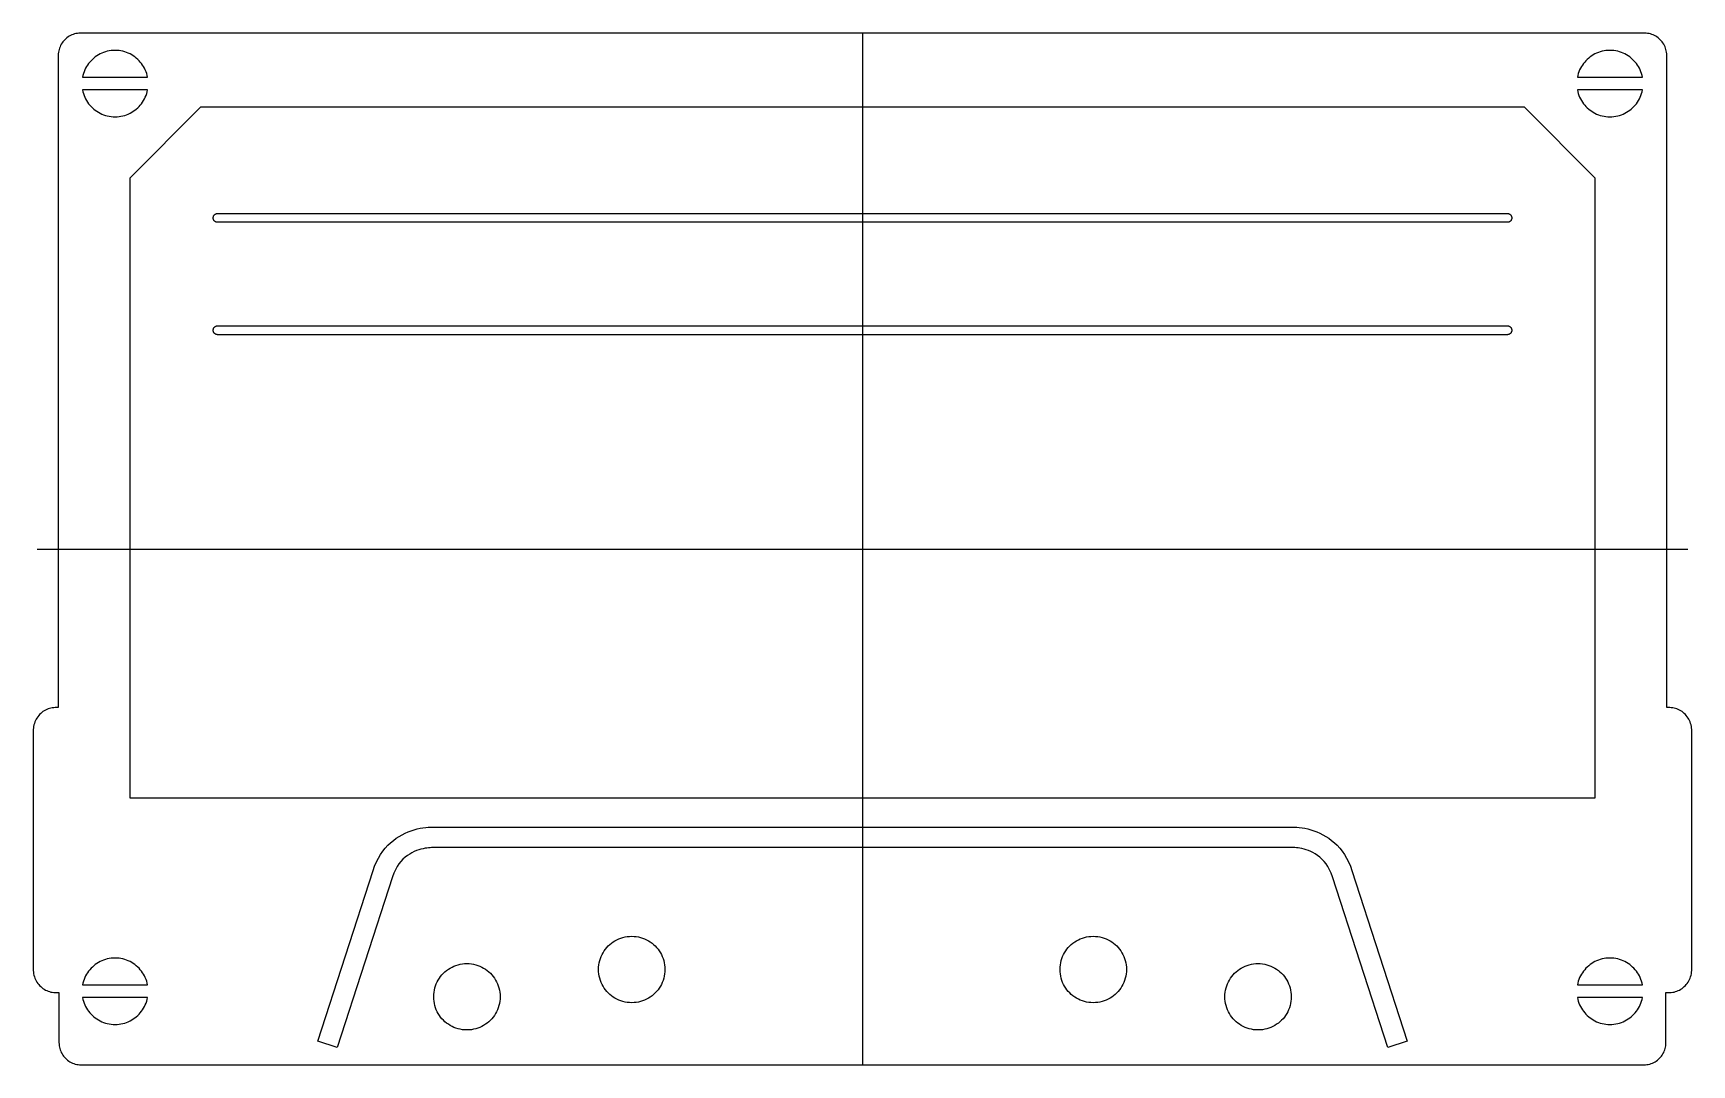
# Model space of a CAD drawing. Extents: x 0.2 to 80.6, y -50.2 to -0.2.
import ezdxf

# ---------------------------------------------------------------- set-up
doc = ezdxf.new("R2010")
doc.units = 0
doc.layers.get('0').update_dxf_attribs({"linetype": 'CONTINUOUS'})

msp = doc.modelspace()

# ---------------------------------------------------------------- linework, layer by layer
for p, q in [((78.288, -0.176), (2.465, -0.176)), ((40.376, -0.176), (40.376, -50.177)), ((1.392, -1.249), (1.392, -32.866)), ((79.361, -32.866), (79.361, -1.249)), ((2.565, -2.316), (5.725, -2.316)), ((75.028, -2.316), (78.188, -2.316)), ((5.725, -2.924), (2.565, -2.924)), ((78.188, -2.924), (75.028, -2.924)), ((9.117, -8.914), (71.635, -8.914)), ((71.635, -9.344), (9.117, -9.344)), ((9.117, -14.36), (71.635, -14.36)), ((71.635, -14.789), (9.117, -14.789)), ((0.377, -25.177), (80.376, -25.177)), ((1.392, -32.866), (1.25, -32.866)), ((79.504, -32.866), (79.361, -32.866)), ((0.177, -34.004), (0.177, -45.534)), ((80.577, -45.534), (80.577, -34.004)), ((19.667, -38.657), (61.086, -38.657)), ((61.101, -39.65), (19.617, -39.649)), ((61.135, -39.649), (61.101, -39.65)), ((13.969, -49.036), (16.652, -40.756)), ((64.102, -40.759), (66.784, -49.036)), ((17.599, -41.059), (14.915, -49.342)), ((65.839, -49.342), (63.156, -41.062)), ((2.565, -46.307), (5.725, -46.307)), ((75.028, -46.307), (78.188, -46.307)), ((1.25, -46.671), (1.428, -46.671)), ((1.428, -46.671), (1.428, -49.103)), ((5.725, -46.915), (2.565, -46.915)), ((78.188, -46.915), (75.028, -46.915)), ((79.325, -49.103), (79.325, -46.671)), ((79.325, -46.671), (79.504, -46.671)), ((14.915, -49.342), (13.969, -49.036)), ((66.784, -49.036), (65.839, -49.342)), ((2.501, -50.176), (78.252, -50.176))]:
    msp.add_line(p, q)
for points in [[(2.465, -0.176), (2.392, -0.179), (2.32, -0.186), (2.249, -0.198), (2.18, -0.215), (2.113, -0.236), (2.048, -0.261), (1.984, -0.29), (1.924, -0.323), (1.865, -0.36), (1.81, -0.4), (1.757, -0.444), (1.706, -0.491), (1.66, -0.541), (1.616, -0.594), (1.575, -0.649), (1.539, -0.708), (1.506, -0.769), (1.477, -0.832), (1.451, -0.897), (1.431, -0.964), (1.414, -1.033), (1.402, -1.104), (1.395, -1.176), (1.392, -1.249)], [(79.361, -1.249), (79.359, -1.176), (79.351, -1.104), (79.339, -1.033), (79.323, -0.964), (79.302, -0.897), (79.277, -0.832), (79.248, -0.769), (79.214, -0.708), (79.178, -0.649), (79.137, -0.594), (79.094, -0.541), (79.047, -0.491), (78.997, -0.444), (78.944, -0.4), (78.888, -0.36), (78.83, -0.323), (78.769, -0.29), (78.706, -0.261), (78.64, -0.236), (78.573, -0.215), (78.504, -0.198), (78.434, -0.186), (78.361, -0.179), (78.288, -0.176)], [(4.145, -1.01), (4.047, -1.013), (3.951, -1.022), (3.857, -1.036), (3.765, -1.056), (3.675, -1.08), (3.587, -1.11), (3.501, -1.144), (3.418, -1.184), (3.337, -1.227), (3.26, -1.276), (3.185, -1.328), (3.114, -1.384), (3.046, -1.445), (2.981, -1.509), (2.92, -1.576), (2.863, -1.647), (2.81, -1.721), (2.761, -1.798), (2.717, -1.878), (2.677, -1.961), (2.641, -2.046), (2.611, -2.134), (2.585, -2.224), (2.565, -2.316)], [(5.725, -2.316), (5.704, -2.224), (5.679, -2.134), (5.648, -2.046), (5.613, -1.961), (5.573, -1.878), (5.528, -1.798), (5.479, -1.721), (5.426, -1.647), (5.369, -1.576), (5.308, -1.509), (5.243, -1.445), (5.175, -1.384), (5.104, -1.328), (5.029, -1.276), (4.952, -1.227), (4.871, -1.184), (4.788, -1.144), (4.702, -1.11), (4.614, -1.08), (4.524, -1.056), (4.432, -1.036), (4.338, -1.022), (4.242, -1.013), (4.145, -1.01)], [(76.608, -1.01), (76.51, -1.013), (76.414, -1.022), (76.32, -1.036), (76.228, -1.056), (76.138, -1.08), (76.05, -1.11), (75.964, -1.144), (75.881, -1.184), (75.8, -1.227), (75.723, -1.276), (75.648, -1.328), (75.577, -1.384), (75.509, -1.445), (75.444, -1.509), (75.383, -1.576), (75.326, -1.647), (75.273, -1.721), (75.224, -1.798), (75.18, -1.878), (75.14, -1.961), (75.104, -2.046), (75.074, -2.134), (75.048, -2.224), (75.028, -2.316)], [(78.188, -2.316), (78.167, -2.224), (78.142, -2.134), (78.111, -2.046), (78.076, -1.961), (78.036, -1.878), (77.991, -1.798), (77.942, -1.721), (77.889, -1.647), (77.832, -1.576), (77.771, -1.509), (77.707, -1.445), (77.639, -1.384), (77.567, -1.328), (77.493, -1.276), (77.415, -1.227), (77.335, -1.184), (77.251, -1.144), (77.166, -1.11), (77.078, -1.08), (76.987, -1.056), (76.895, -1.036), (76.801, -1.022), (76.705, -1.013), (76.608, -1.01)], [(2.565, -2.924), (2.585, -3.016), (2.611, -3.106), (2.641, -3.193), (2.677, -3.279), (2.717, -3.361), (2.761, -3.442), (2.81, -3.519), (2.863, -3.593), (2.92, -3.664), (2.981, -3.731), (3.046, -3.795), (3.114, -3.855), (3.185, -3.912), (3.26, -3.964), (3.337, -4.012), (3.418, -4.056), (3.501, -4.095), (3.587, -4.13), (3.675, -4.16), (3.765, -4.184), (3.857, -4.204), (3.951, -4.218), (4.047, -4.226), (4.145, -4.229)], [(4.145, -4.229), (4.242, -4.226), (4.338, -4.218), (4.432, -4.204), (4.524, -4.184), (4.614, -4.16), (4.702, -4.13), (4.788, -4.095), (4.871, -4.056), (4.952, -4.012), (5.029, -3.964), (5.104, -3.912), (5.175, -3.855), (5.243, -3.795), (5.308, -3.731), (5.369, -3.664), (5.426, -3.593), (5.479, -3.519), (5.528, -3.442), (5.573, -3.361), (5.613, -3.279), (5.648, -3.193), (5.679, -3.106), (5.704, -3.016), (5.725, -2.924)], [(75.028, -2.924), (75.048, -3.016), (75.074, -3.106), (75.104, -3.193), (75.14, -3.279), (75.18, -3.361), (75.224, -3.442), (75.273, -3.519), (75.326, -3.593), (75.383, -3.664), (75.444, -3.731), (75.509, -3.795), (75.577, -3.855), (75.648, -3.912), (75.723, -3.964), (75.8, -4.012), (75.881, -4.056), (75.964, -4.095), (76.05, -4.13), (76.138, -4.16), (76.228, -4.184), (76.32, -4.204), (76.414, -4.218), (76.51, -4.226), (76.608, -4.229)], [(76.608, -4.229), (76.705, -4.226), (76.801, -4.218), (76.895, -4.204), (76.987, -4.184), (77.078, -4.16), (77.166, -4.13), (77.251, -4.095), (77.335, -4.056), (77.415, -4.012), (77.493, -3.964), (77.567, -3.912), (77.639, -3.855), (77.707, -3.795), (77.771, -3.731), (77.832, -3.664), (77.889, -3.593), (77.942, -3.519), (77.991, -3.442), (78.036, -3.361), (78.076, -3.279), (78.111, -3.193), (78.142, -3.106), (78.167, -3.016), (78.188, -2.924)], [(8.902, -9.129), (8.903, -9.115), (8.904, -9.1), (8.907, -9.086), (8.91, -9.072), (8.914, -9.059), (8.919, -9.046), (8.925, -9.033), (8.932, -9.021), (8.939, -9.009), (8.947, -8.998), (8.956, -8.987), (8.965, -8.977), (8.975, -8.968), (8.986, -8.959), (8.997, -8.951), (9.009, -8.944), (9.021, -8.937), (9.034, -8.931), (9.047, -8.926), (9.06, -8.922), (9.074, -8.919), (9.088, -8.916), (9.103, -8.915), (9.117, -8.914)], [(9.117, -9.344), (9.103, -9.343), (9.088, -9.342), (9.074, -9.339), (9.06, -9.336), (9.047, -9.332), (9.034, -9.327), (9.021, -9.321), (9.009, -9.314), (8.997, -9.307), (8.986, -9.299), (8.975, -9.29), (8.965, -9.281), (8.956, -9.271), (8.947, -9.26), (8.939, -9.249), (8.932, -9.237), (8.925, -9.225), (8.919, -9.213), (8.914, -9.2), (8.91, -9.186), (8.907, -9.172), (8.904, -9.158), (8.903, -9.144), (8.902, -9.129)], [(71.635, -8.914), (71.65, -8.915), (71.665, -8.916), (71.679, -8.919), (71.692, -8.922), (71.706, -8.926), (71.719, -8.931), (71.732, -8.937), (71.744, -8.944), (71.755, -8.951), (71.767, -8.959), (71.777, -8.968), (71.787, -8.977), (71.797, -8.987), (71.805, -8.998), (71.813, -9.009), (71.821, -9.021), (71.827, -9.033), (71.833, -9.046), (71.838, -9.059), (71.843, -9.072), (71.846, -9.086), (71.848, -9.1), (71.85, -9.115), (71.85, -9.129)], [(71.85, -9.129), (71.85, -9.144), (71.848, -9.158), (71.846, -9.172), (71.843, -9.186), (71.838, -9.2), (71.833, -9.213), (71.827, -9.225), (71.821, -9.237), (71.813, -9.249), (71.805, -9.26), (71.797, -9.271), (71.787, -9.281), (71.777, -9.29), (71.767, -9.299), (71.755, -9.307), (71.744, -9.314), (71.732, -9.321), (71.719, -9.327), (71.706, -9.332), (71.692, -9.336), (71.679, -9.339), (71.665, -9.342), (71.65, -9.343), (71.635, -9.344)], [(8.902, -14.574), (8.903, -14.56), (8.904, -14.545), (8.907, -14.531), (8.91, -14.517), (8.914, -14.504), (8.919, -14.491), (8.925, -14.478), (8.932, -14.466), (8.939, -14.454), (8.947, -14.443), (8.956, -14.433), (8.965, -14.423), (8.975, -14.413), (8.986, -14.405), (8.997, -14.396), (9.009, -14.389), (9.021, -14.383), (9.034, -14.377), (9.047, -14.372), (9.06, -14.367), (9.074, -14.364), (9.088, -14.362), (9.103, -14.36), (9.117, -14.36)], [(71.635, -14.36), (71.65, -14.36), (71.665, -14.362), (71.679, -14.364), (71.692, -14.367), (71.706, -14.372), (71.719, -14.377), (71.732, -14.383), (71.744, -14.389), (71.755, -14.396), (71.767, -14.405), (71.777, -14.413), (71.787, -14.423), (71.797, -14.433), (71.805, -14.443), (71.813, -14.454), (71.821, -14.466), (71.827, -14.478), (71.833, -14.491), (71.838, -14.504), (71.843, -14.517), (71.846, -14.531), (71.848, -14.545), (71.85, -14.56), (71.85, -14.574)], [(9.117, -14.789), (9.103, -14.789), (9.088, -14.787), (9.074, -14.785), (9.06, -14.781), (9.047, -14.777), (9.034, -14.772), (9.021, -14.766), (9.009, -14.76), (8.997, -14.752), (8.986, -14.744), (8.975, -14.736), (8.965, -14.726), (8.956, -14.716), (8.947, -14.706), (8.939, -14.694), (8.932, -14.683), (8.925, -14.671), (8.919, -14.658), (8.914, -14.645), (8.91, -14.631), (8.907, -14.618), (8.904, -14.603), (8.903, -14.589), (8.902, -14.574)], [(71.85, -14.574), (71.85, -14.589), (71.848, -14.603), (71.846, -14.618), (71.843, -14.631), (71.838, -14.645), (71.833, -14.658), (71.827, -14.671), (71.821, -14.683), (71.813, -14.694), (71.805, -14.706), (71.797, -14.716), (71.787, -14.726), (71.777, -14.736), (71.767, -14.744), (71.755, -14.752), (71.744, -14.76), (71.732, -14.766), (71.719, -14.772), (71.706, -14.777), (71.692, -14.781), (71.679, -14.785), (71.665, -14.787), (71.65, -14.789), (71.635, -14.789)], [(1.25, -32.866), (1.176, -32.868), (1.104, -32.876), (1.033, -32.889), (0.964, -32.907), (0.897, -32.929), (0.832, -32.955), (0.769, -32.986), (0.708, -33.021), (0.65, -33.06), (0.594, -33.103), (0.541, -33.149), (0.491, -33.199), (0.444, -33.252), (0.4, -33.308), (0.36, -33.368), (0.323, -33.429), (0.29, -33.494), (0.261, -33.561), (0.236, -33.63), (0.215, -33.701), (0.198, -33.774), (0.186, -33.849), (0.179, -33.926), (0.177, -34.004)], [(80.577, -34.004), (80.574, -33.926), (80.567, -33.849), (80.555, -33.774), (80.539, -33.701), (80.518, -33.63), (80.493, -33.561), (80.464, -33.494), (80.431, -33.429), (80.394, -33.368), (80.353, -33.308), (80.31, -33.252), (80.263, -33.199), (80.213, -33.149), (80.16, -33.103), (80.104, -33.06), (80.046, -33.021), (79.985, -32.986), (79.922, -32.955), (79.857, -32.929), (79.789, -32.907), (79.72, -32.889), (79.65, -32.876), (79.578, -32.868), (79.504, -32.866)], [(16.652, -40.756), (16.728, -40.542), (16.814, -40.341), (16.909, -40.155), (17.014, -39.982), (17.126, -39.822), (17.246, -39.674), (17.371, -39.538), (17.503, -39.414), (17.639, -39.3), (17.779, -39.198), (17.921, -39.106), (18.066, -39.024), (18.213, -38.951), (18.359, -38.887), (18.506, -38.832), (18.651, -38.786), (18.794, -38.747), (18.934, -38.715), (19.07, -38.69), (19.202, -38.672), (19.329, -38.66), (19.449, -38.654), (19.562, -38.653), (19.667, -38.657)], [(61.086, -38.657), (61.191, -38.653), (61.304, -38.654), (61.424, -38.66), (61.551, -38.672), (61.683, -38.69), (61.819, -38.715), (61.959, -38.747), (62.102, -38.786), (62.248, -38.833), (62.394, -38.888), (62.541, -38.951), (62.687, -39.024), (62.832, -39.106), (62.975, -39.199), (63.115, -39.301), (63.251, -39.415), (63.382, -39.539), (63.508, -39.675), (63.628, -39.823), (63.74, -39.984), (63.845, -40.157), (63.94, -40.344), (64.026, -40.545), (64.102, -40.759)], [(19.617, -39.649), (19.603, -39.648), (19.574, -39.648), (19.533, -39.648), (19.479, -39.649), (19.416, -39.653), (19.342, -39.659), (19.261, -39.669), (19.171, -39.684), (19.076, -39.703), (18.975, -39.728), (18.869, -39.759), (18.761, -39.797), (18.65, -39.843), (18.539, -39.897), (18.427, -39.961), (18.317, -40.034), (18.208, -40.118), (18.103, -40.213), (18.002, -40.32), (17.906, -40.44), (17.817, -40.573), (17.735, -40.72), (17.662, -40.881), (17.599, -41.059)], [(63.156, -41.062), (63.091, -40.882), (63.017, -40.719), (62.935, -40.57), (62.846, -40.436), (62.75, -40.315), (62.649, -40.207), (62.543, -40.112), (62.435, -40.028), (62.325, -39.954), (62.213, -39.891), (62.102, -39.837), (61.991, -39.791), (61.883, -39.754), (61.778, -39.723), (61.677, -39.699), (61.582, -39.68), (61.493, -39.667), (61.411, -39.657), (61.338, -39.651), (61.274, -39.648), (61.221, -39.647), (61.179, -39.647), (61.151, -39.648), (61.135, -39.649)], [(27.581, -45.556), (27.585, -45.446), (27.596, -45.338), (27.614, -45.232), (27.638, -45.128), (27.67, -45.027), (27.707, -44.93), (27.751, -44.835), (27.801, -44.744), (27.856, -44.656), (27.916, -44.573), (27.982, -44.493), (28.052, -44.418), (28.127, -44.348), (28.207, -44.282), (28.291, -44.222), (28.378, -44.167), (28.469, -44.117), (28.564, -44.073), (28.662, -44.036), (28.763, -44.004), (28.866, -43.98), (28.972, -43.962), (29.08, -43.951), (29.19, -43.947)], [(29.19, -43.947), (29.301, -43.951), (29.409, -43.962), (29.515, -43.98), (29.618, -44.004), (29.719, -44.036), (29.817, -44.073), (29.912, -44.117), (30.003, -44.167), (30.09, -44.222), (30.174, -44.282), (30.253, -44.348), (30.329, -44.418), (30.399, -44.493), (30.465, -44.573), (30.525, -44.656), (30.58, -44.744), (30.63, -44.835), (30.673, -44.93), (30.711, -45.027), (30.742, -45.128), (30.767, -45.232), (30.785, -45.338), (30.796, -45.446), (30.8, -45.556)], [(49.952, -45.556), (49.956, -45.446), (49.967, -45.338), (49.985, -45.232), (50.01, -45.128), (50.041, -45.027), (50.079, -44.93), (50.123, -44.835), (50.172, -44.744), (50.227, -44.656), (50.288, -44.573), (50.353, -44.493), (50.424, -44.418), (50.499, -44.348), (50.578, -44.282), (50.662, -44.222), (50.749, -44.167), (50.841, -44.117), (50.935, -44.073), (51.033, -44.036), (51.134, -44.004), (51.237, -43.98), (51.343, -43.962), (51.451, -43.951), (51.562, -43.947)], [(51.562, -43.947), (51.672, -43.951), (51.78, -43.962), (51.886, -43.98), (51.989, -44.004), (52.09, -44.036), (52.188, -44.073), (52.283, -44.117), (52.374, -44.167), (52.461, -44.222), (52.545, -44.282), (52.625, -44.348), (52.7, -44.418), (52.77, -44.493), (52.836, -44.573), (52.896, -44.656), (52.951, -44.744), (53.001, -44.835), (53.045, -44.93), (53.082, -45.027), (53.114, -45.128), (53.138, -45.232), (53.156, -45.338), (53.167, -45.446), (53.171, -45.556)], [(4.145, -45.002), (4.047, -45.005), (3.951, -45.013), (3.857, -45.027), (3.765, -45.047), (3.675, -45.072), (3.587, -45.101), (3.501, -45.136), (3.418, -45.175), (3.337, -45.219), (3.26, -45.267), (3.185, -45.319), (3.114, -45.376), (3.046, -45.436), (2.981, -45.5), (2.92, -45.567), (2.863, -45.638), (2.81, -45.712), (2.761, -45.79), (2.717, -45.87), (2.677, -45.952), (2.641, -46.038), (2.611, -46.125), (2.585, -46.215), (2.565, -46.307)], [(5.725, -46.307), (5.704, -46.215), (5.679, -46.125), (5.648, -46.038), (5.613, -45.952), (5.573, -45.87), (5.528, -45.79), (5.479, -45.712), (5.426, -45.638), (5.369, -45.567), (5.308, -45.5), (5.243, -45.436), (5.175, -45.376), (5.104, -45.319), (5.029, -45.267), (4.952, -45.219), (4.871, -45.175), (4.788, -45.136), (4.702, -45.101), (4.614, -45.072), (4.524, -45.047), (4.432, -45.027), (4.338, -45.013), (4.242, -45.005), (4.145, -45.002)], [(76.608, -45.002), (76.51, -45.005), (76.414, -45.013), (76.32, -45.027), (76.228, -45.047), (76.138, -45.072), (76.05, -45.101), (75.964, -45.136), (75.881, -45.175), (75.8, -45.219), (75.723, -45.267), (75.648, -45.319), (75.577, -45.376), (75.509, -45.436), (75.444, -45.5), (75.383, -45.567), (75.326, -45.638), (75.273, -45.712), (75.224, -45.79), (75.18, -45.87), (75.14, -45.952), (75.104, -46.038), (75.074, -46.125), (75.048, -46.215), (75.028, -46.307)], [(78.188, -46.307), (78.167, -46.215), (78.142, -46.125), (78.111, -46.038), (78.076, -45.952), (78.036, -45.87), (77.991, -45.79), (77.942, -45.712), (77.889, -45.638), (77.832, -45.567), (77.771, -45.5), (77.707, -45.436), (77.639, -45.376), (77.567, -45.319), (77.493, -45.267), (77.415, -45.219), (77.335, -45.175), (77.251, -45.136), (77.166, -45.101), (77.078, -45.072), (76.987, -45.047), (76.895, -45.027), (76.801, -45.013), (76.705, -45.005), (76.608, -45.002)], [(0.177, -45.534), (0.179, -45.612), (0.186, -45.688), (0.198, -45.763), (0.215, -45.836), (0.236, -45.907), (0.261, -45.976), (0.29, -46.043), (0.323, -46.108), (0.36, -46.17), (0.4, -46.229), (0.444, -46.285), (0.491, -46.338), (0.541, -46.388), (0.594, -46.434), (0.65, -46.477), (0.708, -46.516), (0.769, -46.551), (0.832, -46.582), (0.897, -46.608), (0.964, -46.631), (1.033, -46.648), (1.104, -46.661), (1.176, -46.669), (1.25, -46.671)], [(19.591, -46.879), (19.595, -46.769), (19.606, -46.661), (19.624, -46.555), (19.649, -46.452), (19.68, -46.351), (19.718, -46.253), (19.762, -46.158), (19.811, -46.067), (19.866, -45.98), (19.927, -45.896), (19.992, -45.816), (20.063, -45.741), (20.138, -45.671), (20.217, -45.605), (20.301, -45.545), (20.389, -45.49), (20.48, -45.44), (20.574, -45.396), (20.672, -45.359), (20.773, -45.328), (20.877, -45.303), (20.983, -45.285), (21.091, -45.274), (21.201, -45.27)], [(21.201, -45.27), (21.311, -45.274), (21.419, -45.285), (21.525, -45.303), (21.629, -45.328), (21.729, -45.359), (21.827, -45.396), (21.922, -45.44), (22.013, -45.49), (22.101, -45.545), (22.184, -45.605), (22.264, -45.671), (22.339, -45.741), (22.409, -45.816), (22.475, -45.896), (22.535, -45.98), (22.59, -46.067), (22.64, -46.158), (22.684, -46.253), (22.721, -46.351), (22.753, -46.452), (22.777, -46.555), (22.795, -46.661), (22.806, -46.769), (22.81, -46.879)], [(29.19, -47.166), (29.08, -47.162), (28.972, -47.151), (28.866, -47.133), (28.763, -47.108), (28.662, -47.077), (28.564, -47.039), (28.469, -46.996), (28.378, -46.946), (28.291, -46.891), (28.207, -46.83), (28.127, -46.765), (28.052, -46.694), (27.982, -46.619), (27.916, -46.54), (27.856, -46.456), (27.801, -46.368), (27.751, -46.277), (27.707, -46.183), (27.67, -46.085), (27.638, -45.984), (27.614, -45.88), (27.596, -45.774), (27.585, -45.666), (27.581, -45.556)], [(30.8, -45.556), (30.796, -45.666), (30.785, -45.774), (30.767, -45.88), (30.742, -45.984), (30.711, -46.085), (30.673, -46.183), (30.63, -46.277), (30.58, -46.368), (30.525, -46.456), (30.465, -46.54), (30.399, -46.619), (30.329, -46.694), (30.253, -46.765), (30.174, -46.83), (30.09, -46.891), (30.003, -46.946), (29.912, -46.996), (29.817, -47.039), (29.719, -47.077), (29.618, -47.108), (29.515, -47.133), (29.409, -47.151), (29.301, -47.162), (29.19, -47.166)], [(51.562, -47.166), (51.451, -47.162), (51.343, -47.151), (51.237, -47.133), (51.134, -47.108), (51.033, -47.077), (50.935, -47.039), (50.841, -46.996), (50.749, -46.946), (50.662, -46.891), (50.578, -46.83), (50.499, -46.765), (50.424, -46.694), (50.353, -46.619), (50.288, -46.54), (50.227, -46.456), (50.172, -46.368), (50.123, -46.277), (50.079, -46.183), (50.041, -46.085), (50.01, -45.984), (49.985, -45.88), (49.967, -45.774), (49.956, -45.666), (49.952, -45.556)], [(53.171, -45.556), (53.167, -45.666), (53.156, -45.774), (53.138, -45.88), (53.114, -45.984), (53.082, -46.085), (53.045, -46.183), (53.001, -46.277), (52.951, -46.368), (52.896, -46.456), (52.836, -46.54), (52.77, -46.619), (52.7, -46.694), (52.625, -46.765), (52.545, -46.83), (52.461, -46.891), (52.374, -46.946), (52.283, -46.996), (52.188, -47.039), (52.09, -47.077), (51.989, -47.108), (51.886, -47.133), (51.78, -47.151), (51.672, -47.162), (51.562, -47.166)], [(57.942, -46.879), (57.946, -46.769), (57.957, -46.661), (57.975, -46.555), (57.999, -46.452), (58.031, -46.351), (58.068, -46.253), (58.112, -46.158), (58.162, -46.067), (58.217, -45.98), (58.277, -45.896), (58.343, -45.816), (58.413, -45.741), (58.488, -45.671), (58.568, -45.605), (58.651, -45.545), (58.739, -45.49), (58.83, -45.44), (58.925, -45.396), (59.023, -45.359), (59.123, -45.328), (59.227, -45.303), (59.333, -45.285), (59.441, -45.274), (59.551, -45.27)], [(59.551, -45.27), (59.661, -45.274), (59.77, -45.285), (59.876, -45.303), (59.979, -45.328), (60.08, -45.359), (60.178, -45.396), (60.272, -45.44), (60.364, -45.49), (60.451, -45.545), (60.535, -45.605), (60.614, -45.671), (60.689, -45.741), (60.76, -45.816), (60.825, -45.896), (60.886, -45.98), (60.941, -46.067), (60.99, -46.158), (61.034, -46.253), (61.072, -46.351), (61.103, -46.452), (61.128, -46.555), (61.146, -46.661), (61.157, -46.769), (61.161, -46.879)], [(79.504, -46.671), (79.578, -46.669), (79.65, -46.661), (79.72, -46.648), (79.789, -46.631), (79.857, -46.608), (79.922, -46.582), (79.985, -46.551), (80.046, -46.516), (80.104, -46.477), (80.16, -46.434), (80.213, -46.388), (80.263, -46.338), (80.31, -46.285), (80.353, -46.229), (80.394, -46.17), (80.431, -46.108), (80.464, -46.043), (80.493, -45.976), (80.518, -45.907), (80.539, -45.836), (80.555, -45.763), (80.567, -45.688), (80.574, -45.612), (80.577, -45.534)], [(2.565, -46.915), (2.585, -47.007), (2.611, -47.097), (2.641, -47.185), (2.677, -47.27), (2.717, -47.353), (2.761, -47.433), (2.81, -47.51), (2.863, -47.584), (2.92, -47.655), (2.981, -47.723), (3.046, -47.787), (3.114, -47.847), (3.185, -47.903), (3.26, -47.956), (3.337, -48.004), (3.418, -48.047), (3.501, -48.087), (3.587, -48.121), (3.675, -48.151), (3.765, -48.176), (3.857, -48.195), (3.951, -48.209), (4.047, -48.218), (4.145, -48.221)], [(4.145, -48.221), (4.242, -48.218), (4.338, -48.209), (4.432, -48.195), (4.524, -48.176), (4.614, -48.151), (4.702, -48.121), (4.788, -48.087), (4.871, -48.047), (4.952, -48.004), (5.029, -47.956), (5.104, -47.903), (5.175, -47.847), (5.243, -47.787), (5.308, -47.723), (5.369, -47.655), (5.426, -47.584), (5.479, -47.51), (5.528, -47.433), (5.573, -47.353), (5.613, -47.27), (5.648, -47.185), (5.679, -47.097), (5.704, -47.007), (5.725, -46.915)], [(21.201, -48.489), (21.091, -48.485), (20.983, -48.474), (20.877, -48.456), (20.773, -48.431), (20.672, -48.4), (20.574, -48.362), (20.48, -48.319), (20.389, -48.269), (20.301, -48.214), (20.217, -48.154), (20.138, -48.088), (20.063, -48.018), (19.992, -47.942), (19.927, -47.863), (19.866, -47.779), (19.811, -47.692), (19.762, -47.601), (19.718, -47.506), (19.68, -47.408), (19.649, -47.307), (19.624, -47.204), (19.606, -47.098), (19.595, -46.99), (19.591, -46.879)], [(22.81, -46.879), (22.806, -46.99), (22.795, -47.098), (22.777, -47.204), (22.753, -47.307), (22.721, -47.408), (22.684, -47.506), (22.64, -47.601), (22.59, -47.692), (22.535, -47.779), (22.475, -47.863), (22.409, -47.942), (22.339, -48.018), (22.264, -48.088), (22.184, -48.154), (22.101, -48.214), (22.013, -48.269), (21.922, -48.319), (21.827, -48.362), (21.729, -48.4), (21.629, -48.431), (21.525, -48.456), (21.419, -48.474), (21.311, -48.485), (21.201, -48.489)], [(59.551, -48.489), (59.441, -48.485), (59.333, -48.474), (59.227, -48.456), (59.123, -48.431), (59.023, -48.4), (58.925, -48.362), (58.83, -48.319), (58.739, -48.269), (58.651, -48.214), (58.568, -48.154), (58.488, -48.088), (58.413, -48.018), (58.343, -47.942), (58.277, -47.863), (58.217, -47.779), (58.162, -47.692), (58.112, -47.601), (58.068, -47.506), (58.031, -47.408), (57.999, -47.307), (57.975, -47.204), (57.957, -47.098), (57.946, -46.99), (57.942, -46.879)], [(61.161, -46.879), (61.157, -46.99), (61.146, -47.098), (61.128, -47.204), (61.103, -47.307), (61.072, -47.408), (61.034, -47.506), (60.99, -47.601), (60.941, -47.692), (60.886, -47.779), (60.825, -47.863), (60.76, -47.942), (60.689, -48.018), (60.614, -48.088), (60.535, -48.154), (60.451, -48.214), (60.364, -48.269), (60.272, -48.319), (60.178, -48.362), (60.08, -48.4), (59.979, -48.431), (59.876, -48.456), (59.77, -48.474), (59.661, -48.485), (59.551, -48.489)], [(75.028, -46.915), (75.048, -47.007), (75.074, -47.097), (75.104, -47.185), (75.14, -47.27), (75.18, -47.353), (75.224, -47.433), (75.273, -47.51), (75.326, -47.584), (75.383, -47.655), (75.444, -47.723), (75.509, -47.787), (75.577, -47.847), (75.648, -47.903), (75.723, -47.956), (75.8, -48.004), (75.881, -48.047), (75.964, -48.087), (76.05, -48.121), (76.138, -48.151), (76.228, -48.176), (76.32, -48.195), (76.414, -48.209), (76.51, -48.218), (76.608, -48.221)], [(76.608, -48.221), (76.705, -48.218), (76.801, -48.209), (76.895, -48.195), (76.987, -48.176), (77.078, -48.151), (77.166, -48.121), (77.251, -48.087), (77.335, -48.047), (77.415, -48.004), (77.493, -47.956), (77.567, -47.903), (77.639, -47.847), (77.707, -47.787), (77.771, -47.723), (77.832, -47.655), (77.889, -47.584), (77.942, -47.51), (77.991, -47.433), (78.036, -47.353), (78.076, -47.27), (78.111, -47.185), (78.142, -47.097), (78.167, -47.007), (78.188, -46.915)], [(1.428, -49.103), (1.43, -49.177), (1.438, -49.249), (1.45, -49.32), (1.466, -49.389), (1.487, -49.456), (1.512, -49.521), (1.541, -49.584), (1.574, -49.645), (1.611, -49.703), (1.652, -49.759), (1.695, -49.812), (1.742, -49.862), (1.792, -49.909), (1.845, -49.953), (1.901, -49.993), (1.959, -50.03), (2.02, -50.063), (2.083, -50.092), (2.149, -50.117), (2.216, -50.138), (2.285, -50.155), (2.355, -50.167), (2.427, -50.174), (2.501, -50.176)], [(78.252, -50.176), (78.326, -50.174), (78.398, -50.167), (78.468, -50.155), (78.537, -50.138), (78.605, -50.117), (78.67, -50.092), (78.733, -50.063), (78.794, -50.03), (78.852, -49.993), (78.908, -49.953), (78.961, -49.909), (79.011, -49.862), (79.058, -49.812), (79.102, -49.759), (79.142, -49.703), (79.179, -49.645), (79.212, -49.584), (79.241, -49.521), (79.266, -49.456), (79.287, -49.389), (79.303, -49.32), (79.315, -49.249), (79.323, -49.177), (79.325, -49.103)]]:
    msp.add_lwpolyline(points)
msp.add_lwpolyline([(4.862, -37.241), (75.892, -37.241), (75.892, -7.198), (72.458, -3.764), (8.295, -3.764), (4.862, -7.198)], close=True)

doc.saveas('drawing.dxf')
